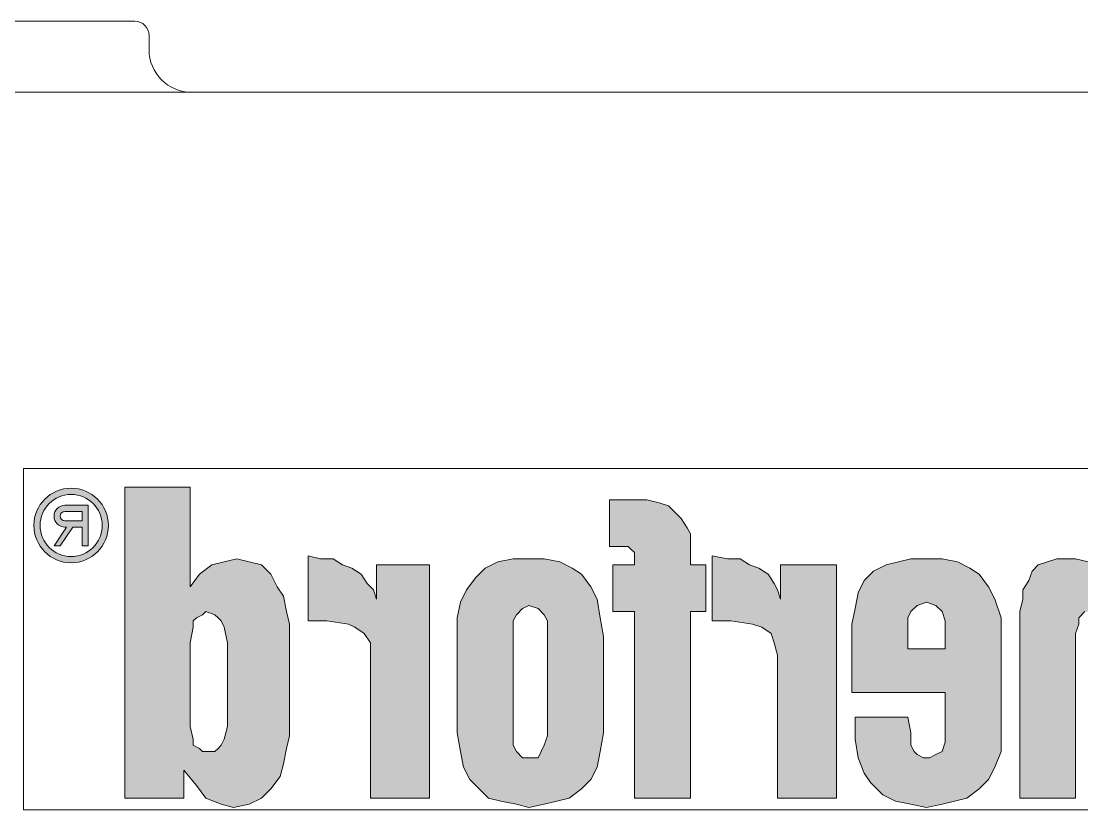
# Model space of a CAD drawing. Header units: millimetres. Extents: x 100 to 940, y 100 to 694.
# Drawn here: x 524.62 to 525.32, y 548.377 to 548.897 of the extents above; entities that cross this region are included whole.
import ezdxf

# ---------------------------------------------------------------- set-up
doc = ezdxf.new("R2010")
doc.units = ezdxf.units.MM
doc.layers.add('contorno', color=1, linetype='Continuous', lineweight=9)
doc.layers.add('HACHURA', color=1, linetype='Continuous', lineweight=18)

# ---------------------------------------------------------------- blocks, each defined once
blk = doc.blocks.new('CARCAÇA INTERMEDIÁRIA WHT 40')
at = {"layer": 'HACHURA'}
h = blk.add_hatch(color=256, dxfattribs=at)
h.paths.add_polyline_path([(-246.5896384235219, 9103.289092759358), (-246.5896384235219, 9096.293881285914), (-247.2454394991569, 9097.168282720097), (-248.1198409333375, 9097.824083795731), (-249.8686438016978, 9098.26128451282), (-251.6174466700585, 9097.824083795731), (-252.2732477456935, 9097.168282720097), (-252.710448462784, 9096.293881285914), (-253.1476491798741, 9095.63808021028), (-253.366249538419, 9094.545078417555), (-253.5848498969642, 9093.670676983376), (-253.5848498969642, 9085.801064075753), (-253.366249538419, 9084.92666264157), (-253.1476491798741, 9083.833660848846), (-252.9290488213289, 9082.959259414667), (-252.2732477456935, 9082.084857980484), (-251.6174466700585, 9081.42905690485), (-250.7430452358781, 9080.99185618776), (-249.650043443153, 9080.773255829215), (-248.7756420089725, 9080.99185618776), (-247.6826402162474, 9081.42905690485), (-247.026839140612, 9082.303458339029), (-246.1524377064318, 9083.396460131757), (-246.1524377064318, 9081.42905690485), (-241.9990308940754, 9081.42905690485), (-241.9990308940754, 9103.289092759358)])
h.paths.add_polyline_path([(-246.8082387820668, 9085.582463717208), (-246.8082387820668, 9085.145263000115), (-247.2454394991569, 9084.92666264157), (-247.4640398577021, 9084.708062283025), (-248.3384412918824, 9084.708062283025), (-248.7756420089725, 9085.145263000115), (-248.9942423675176, 9085.582463717208), (-249.2128427260625, 9086.456865151387), (-249.2128427260625, 9092.359074832104), (-248.9942423675176, 9093.452076624828), (-248.7756420089725, 9093.889277341921), (-248.3384412918824, 9094.32647805901), (-247.6826402162474, 9094.545078417555), (-247.4640398577021, 9094.32647805901), (-247.026839140612, 9094.107877700462), (-246.8082387820668, 9093.889277341921), (-246.8082387820668, 9093.452076624828), (-246.5896384235219, 9092.359074832104), (-246.5896384235219, 9086.456865151387)], flags=16)
h = blk.add_hatch(color=256, dxfattribs=at)
edge = h.paths.add_edge_path()
edge.add_arc((-238.216422082816, 9100.603731218136), 2.623200000000016, 191.4591559026206, 532.0768008666851)
edge.add_arc((-238.216422082816, 9100.603731218136), 2.623200000000015, 172.0768008666851, 191.4591559026206)
edge = h.paths.add_edge_path(flags=16)
edge.add_arc((-238.216422082816, 9100.603731218136), 2.185714285714311, -187.9231991333196, 11.459155902614327, ccw=False)
edge.add_arc((-238.216422082816, 9100.603731218136), 2.185714285714268, 11.459155902614327, 172.0768008666805, ccw=False)
for points in [[(-305.1745345136007, 9095.419479851735), (-305.1745345136007, 9096.075280927369), (-305.6117352306909, 9096.731082003007), (-305.8303355892357, 9097.386883078641), (-306.2675363063259, 9097.824083795731), (-307.5791384575962, 9098.26128451282), (-308.8907406088668, 9098.26128451282), (-309.765142043047, 9098.042684154276), (-311.2953445528625, 9096.512481644462), (-311.2953445528625, 9102.196090966634), (-315.0115506481288, 9102.196090966634), (-315.0115506481288, 9081.42905690485), (-311.2953445528625, 9081.42905690485), (-311.2953445528625, 9092.796275549194), (-311.0767441943176, 9093.452076624828), (-310.6395434772272, 9094.32647805901), (-309.9837424015922, 9094.545078417555), (-309.5465416845021, 9094.545078417555), (-309.1093409674117, 9094.107877700462), (-309.1093409674117, 9093.670676983376), (-308.8907406088668, 9093.014875907738), (-308.8907406088668, 9081.42905690485), (-304.9559341550556, 9081.42905690485), (-304.9559341550556, 9094.545078417555)], [(-276.3192871856516, 9094.545078417555), (-276.3192871856516, 9097.824083795731), (-277.8494896954668, 9097.824083795731), (-277.8494896954668, 9098.69848522991), (-277.4122889783767, 9099.135685947), (-276.1006868271061, 9099.135685947), (-276.1006868271061, 9102.414691325175), (-278.723891129647, 9102.414691325175), (-279.5982925638272, 9102.196090966634), (-280.2540936394625, 9101.97749060809), (-281.1284950736427, 9101.103089173906), (-281.5656957907328, 9100.447288098272), (-281.784296149278, 9100.010087381183), (-281.784296149278, 9097.824083795731), (-282.8772979420035, 9097.824083795731), (-282.8772979420035, 9094.545078417555), (-281.784296149278, 9094.545078417555), (-281.784296149278, 9081.42905690485), (-277.8494896954668, 9081.42905690485), (-277.8494896954668, 9094.545078417555)], [(-287.9051061885401, 9081.42905690485), (-287.9051061885401, 9091.484673397925), (-287.6865058299949, 9092.359074832104), (-287.46790547145, 9093.014875907738), (-286.8121043958147, 9093.452076624828), (-286.1563033201793, 9093.670676983376), (-284.6261008103638, 9093.889277341921), (-283.3144986590935, 9093.889277341921), (-283.3144986590935, 9098.479884871365), (-284.407500451819, 9098.26128451282), (-285.2819018859992, 9098.26128451282), (-285.9377029616344, 9097.824083795731), (-286.5935040372694, 9097.605483437186), (-287.2493051129048, 9097.168282720097), (-287.6865058299949, 9096.512481644462), (-287.9051061885401, 9096.075280927369), (-288.123706547085, 9095.419479851735), (-288.123706547085, 9097.824083795731), (-292.0585130008965, 9097.824083795731), (-292.0585130008965, 9081.42905690485)], [(-258.8312585020457, 9093.014875907738), (-258.1754574264107, 9093.452076624828), (-257.7382567093206, 9093.670676983376), (-256.2080541995051, 9093.889277341921), (-254.8964520482345, 9093.889277341921), (-254.8964520482345, 9098.479884871365), (-255.7708534824147, 9098.26128451282), (-256.6452549165952, 9098.26128451282), (-257.3010559922302, 9097.824083795731), (-257.9568570678655, 9097.605483437186), (-258.6126581435008, 9097.168282720097), (-259.0498588605909, 9096.512481644462), (-259.487059577681, 9096.075280927369), (-259.7056599362262, 9095.419479851735), (-259.7056599362262, 9097.824083795731), (-263.4218660314922, 9097.824083795731), (-263.4218660314922, 9081.42905690485), (-259.2684592191361, 9081.42905690485), (-259.2684592191361, 9092.359074832104)]]:
    blk.add_hatch(color=256, dxfattribs=at).paths.add_polyline_path(points)
h = blk.add_hatch(color=256, dxfattribs=at)
edge = h.paths.add_edge_path()
edge.add_line((-238.9815233377239, 9099.182828887595), (-238.9815233377239, 9100.494431038866))
edge.add_line((-238.9815233377239, 9100.494431038864), (-238.3257222620886, 9100.494431038864))
edge.add_line((-238.3257222620886, 9100.494431038864), (-237.4513208279084, 9099.182828887593))
edge.add_line((-237.4513208279084, 9099.182828887595), (-237.0141201108183, 9099.182828887595))
edge.add_line((-237.0141201108183, 9099.182828887595), (-237.8885215449985, 9100.494431038866))
edge.add_line((-237.8885215449985, 9100.494431038864), (-237.7792213657262, 9100.494431038864))
edge.add_arc((-237.7792213657259, 9101.25953229377), 0.7651012549077547, 270, 450)
edge.add_line((-237.7792213657259, 9102.02463354868), (-239.4187240548137, 9102.02463354868))
edge.add_line((-239.418724054814, 9102.02463354868), (-239.418724054814, 9099.182828887595))
edge.add_line((-239.418724054814, 9099.182828887595), (-238.981523337724, 9099.182828887595))
edge = h.paths.add_edge_path(flags=16)
edge.add_line((-238.9815233377239, 9101.587147834394), (-237.7792213657262, 9101.587147834394))
edge.add_arc((-237.7792213657259, 9101.25953229377), 0.3276155406220954, -90, 90, ccw=False)
edge.add_line((-237.7792213657259, 9100.93191675315), (-238.9815233377239, 9100.93191675315))
edge.add_line((-238.9815233377239, 9100.93191675315), (-238.9815233377239, 9101.587147834394))
h = blk.add_hatch(color=256, dxfattribs=at)
h.paths.add_polyline_path([(-293.1515147936216, 9088.861469095384), (-293.1515147936216, 9093.670676983376), (-293.588715510712, 9095.856680568824), (-294.0259162278021, 9096.731082003007), (-294.6817173034371, 9097.386883078641), (-295.5561187376176, 9097.824083795731), (-297.304921605978, 9098.26128451282), (-299.4909251914289, 9098.26128451282), (-300.5839269841542, 9098.042684154276), (-301.4583284183345, 9097.605483437186), (-302.1141294939698, 9097.168282720097), (-302.7699305696048, 9096.293881285914), (-303.2071312866948, 9095.419479851735), (-303.6443320037853, 9094.107877700462), (-303.6443320037853, 9084.708062283025), (-303.2071312866948, 9083.615060490301), (-302.7699305696048, 9082.740659056122), (-302.1141294939698, 9082.084857980484), (-301.2397280597892, 9081.42905690485), (-299.4909251914289, 9080.99185618776), (-298.3979233987034, 9080.773255829215), (-296.2119198132526, 9081.210456546305), (-295.3375183790724, 9081.647657263395), (-294.4631169448922, 9082.522058697577), (-294.0259162278021, 9083.177859773212), (-293.588715510712, 9084.270861565936), (-293.3701151521668, 9085.582463717208), (-293.3701151521668, 9087.112666227022), (-297.0863212474331, 9087.112666227022), (-297.304921605978, 9086.019664434298), (-297.304921605978, 9085.145263000115), (-297.5235219645232, 9084.708062283025), (-297.7421223230681, 9084.48946192448), (-298.1793230401582, 9084.270861565936), (-298.6165237572486, 9084.270861565936), (-299.4909251914289, 9084.708062283025), (-299.7095255499737, 9085.363863358663), (-299.7095255499737, 9088.861469095384)])
h.paths.add_polyline_path([(-299.7095255499737, 9093.889277341921), (-299.4909251914289, 9094.545078417555), (-299.0537244743388, 9094.982279134645), (-298.3979233987034, 9095.20087949319), (-297.7421223230681, 9094.982279134645), (-297.304921605978, 9094.545078417555), (-297.0863212474331, 9094.107877700462), (-297.0863212474331, 9091.921874115014), (-299.7095255499737, 9091.921874115014)], flags=16)
h = blk.add_hatch(color=256, dxfattribs=at)
h.paths.add_polyline_path([(-265.607869616943, 9095.20087949319), (-266.0450703340331, 9096.075280927369), (-266.7008714096685, 9096.949682361552), (-267.3566724853035, 9097.605483437186), (-268.2310739194839, 9098.042684154276), (-269.3240757122094, 9098.26128451282), (-271.5100792976599, 9098.26128451282), (-272.6030810903853, 9098.042684154276), (-273.4774825245655, 9097.605483437186), (-274.1332836002008, 9097.168282720097), (-274.7890846758358, 9096.293881285914), (-275.2262853929259, 9095.419479851735), (-275.663486110016, 9092.796275549194), (-275.663486110016, 9086.019664434298), (-275.4448857514711, 9084.708062283025), (-275.2262853929259, 9083.615060490301), (-274.7890846758358, 9082.740659056122), (-274.1332836002008, 9082.084857980484), (-273.2588821660206, 9081.42905690485), (-271.5100792976599, 9080.99185618776), (-270.4170775049345, 9080.773255829215), (-269.5426760707543, 9080.99185618776), (-268.4496742780289, 9081.210456546305), (-267.5752728438487, 9081.42905690485), (-266.2636706925783, 9082.740659056122), (-265.826469975488, 9083.615060490301), (-265.607869616943, 9084.708062283025), (-265.3892692583979, 9086.019664434298), (-265.3892692583979, 9094.107877700462)])
h.paths.add_polyline_path([(-269.5426760707543, 9084.708062283025), (-269.9798767878444, 9084.270861565936), (-271.0728785805697, 9084.270861565936), (-271.5100792976599, 9085.145263000115), (-271.7286796562051, 9085.801064075753), (-271.7286796562051, 9093.889277341921), (-271.5100792976599, 9094.32647805901), (-271.0728785805697, 9094.7636787761), (-270.4170775049345, 9094.982279134645), (-269.9798767878444, 9094.7636787761), (-269.5426760707543, 9094.32647805901), (-269.3240757122094, 9093.889277341921), (-269.3240757122094, 9085.145263000115)], flags=16)
at = {"layer": 'contorno'}
for p, q in [((-242.6991018697043, 9136.06903524635), (-164.6991018697041, 9136.06903524635)), ((-243.6991018697042, 9135.06903524635), (-243.6991018697042, 9134.06903524635)), ((-150.6991018697044, 9131.06903524635), (-404.3745465493676, 9131.06903524635))]:
    blk.add_line(p, q, dxfattribs=at)
blk.add_lwpolyline([(-367.1991018697044, 9104.60746400492), (-234.8562447268473, 9104.60746400492), (-234.8562447268473, 9080.60746400492), (-367.1991018697044, 9080.60746400492)], close=True, dxfattribs=at)
for centre, radius, start, end in [((-242.6991018697042, 9135.06903524635), 1, 90, 180), ((-246.6991018697042, 9134.06903524635), 3, 270, 0)]:
    blk.add_arc(centre, radius, start, end, dxfattribs=at)
at = {"layer": 'HACHURA'}
for p, q in [((-239.418724054814, 9102.02463354868), (-239.418724054814, 9099.182828887595)), ((-239.418724054814, 9102.02463354868), (-237.7792213657259, 9102.02463354868)), ((-238.9815233377239, 9100.93191675315), (-238.9815233377239, 9101.587147834394)), ((-238.9815233377239, 9101.587147834394), (-237.7792213657259, 9101.587147834394)), ((-238.9815233377239, 9100.93191675315), (-237.7792213657259, 9100.93191675315)), ((-238.9815233377239, 9100.494431038864), (-238.3257222620886, 9100.494431038864)), ((-238.9815233377239, 9099.182828887595), (-238.9815233377239, 9100.494431038864)), ((-238.3257222620886, 9100.494431038864), (-237.4513208279084, 9099.182828887595)), ((-237.8885215449985, 9100.494431038864), (-237.0141201108183, 9099.182828887595)), ((-237.8885215449985, 9100.494431038864), (-237.7792213657259, 9100.494431038864)), ((-239.418724054814, 9099.182828887595), (-238.9815233377239, 9099.182828887595)), ((-237.4513208279084, 9099.182828887595), (-237.0141201108183, 9099.182828887595))]:
    blk.add_line(p, q, dxfattribs=at)
for points in [[(-241.9990308940754, 9081.42905690485), (-241.9990308940754, 9103.289092759358), (-246.5896384235219, 9103.289092759358), (-246.5896384235219, 9096.293881285914), (-247.2454394991569, 9097.168282720097), (-248.1198409333375, 9097.824083795731), (-248.9942423675176, 9098.042684154276), (-249.8686438016978, 9098.26128451282), (-250.7430452358781, 9098.042684154276), (-251.6174466700585, 9097.824083795731), (-252.2732477456936, 9097.168282720097), (-252.710448462784, 9096.293881285914), (-253.1476491798741, 9095.63808021028), (-253.366249538419, 9094.545078417555), (-253.5848498969642, 9093.670676983376), (-253.5848498969642, 9092.577675190649), (-253.5848498969642, 9086.894065868477), (-253.5848498969642, 9085.801064075753), (-253.366249538419, 9084.92666264157), (-253.1476491798741, 9083.833660848846), (-252.9290488213289, 9082.959259414667), (-252.2732477456936, 9082.084857980484), (-251.6174466700585, 9081.42905690485), (-250.7430452358781, 9080.99185618776), (-249.6500434431529, 9080.773255829215), (-248.7756420089725, 9080.99185618776), (-247.6826402162474, 9081.42905690485), (-247.026839140612, 9082.303458339029), (-246.1524377064318, 9083.396460131757), (-246.1524377064318, 9081.42905690485), (-241.9990308940754, 9081.42905690485), (-241.9990308940754, 9081.42905690485)], [(-309.765142043047, 9098.042684154276), (-308.8907406088668, 9098.26128451282), (-308.2349395332315, 9098.26128451282), (-307.5791384575962, 9098.26128451282), (-306.9233373819612, 9098.042684154276), (-306.2675363063259, 9097.824083795731), (-305.8303355892357, 9097.386883078641), (-305.6117352306909, 9096.731082003007), (-305.1745345136008, 9096.075280927369), (-305.1745345136008, 9095.419479851735), (-304.9559341550556, 9094.545078417555), (-304.9559341550556, 9081.42905690485), (-308.8907406088668, 9081.42905690485), (-308.8907406088668, 9093.014875907738), (-309.1093409674117, 9093.670676983376), (-309.1093409674117, 9094.107877700462), (-309.5465416845021, 9094.545078417555)], [(-281.784296149278, 9081.42905690485), (-281.784296149278, 9094.545078417555), (-282.8772979420035, 9094.545078417555), (-282.8772979420035, 9097.824083795731), (-281.784296149278, 9097.824083795731), (-281.784296149278, 9099.354286305548), (-281.784296149278, 9100.010087381183), (-281.5656957907328, 9100.447288098272), (-281.1284950736427, 9101.103089173906), (-280.6912943565526, 9101.540289890996), (-280.2540936394625, 9101.97749060809), (-279.5982925638272, 9102.196090966634), (-278.723891129647, 9102.414691325175), (-277.8494896954668, 9102.414691325175), (-276.1006868271061, 9102.414691325175), (-276.1006868271061, 9099.135685947), (-276.9750882612863, 9099.135685947), (-277.4122889783767, 9099.135685947), (-277.6308893369219, 9098.917085588455), (-277.8494896954668, 9098.69848522991), (-277.8494896954668, 9098.479884871365), (-277.8494896954668, 9097.824083795731), (-276.3192871856516, 9097.824083795731), (-276.3192871856516, 9094.545078417555), (-277.8494896954668, 9094.545078417555), (-277.8494896954668, 9081.42905690485), (-281.784296149278, 9081.42905690485), (-281.784296149278, 9081.42905690485)], [(-293.1515147936216, 9088.861469095384), (-299.7095255499738, 9088.861469095384), (-299.7095255499738, 9086.019664434298), (-299.7095255499738, 9085.363863358663), (-299.4909251914289, 9084.708062283025), (-299.0537244743387, 9084.48946192448), (-298.6165237572486, 9084.270861565936), (-298.1793230401582, 9084.270861565936), (-297.7421223230681, 9084.48946192448), (-297.5235219645232, 9084.708062283025), (-297.304921605978, 9085.145263000115), (-297.304921605978, 9086.019664434298), (-297.0863212474331, 9087.112666227022), (-293.3701151521668, 9087.112666227022), (-293.3701151521668, 9085.582463717208), (-293.588715510712, 9084.270861565936), (-294.0259162278021, 9083.177859773212), (-294.4631169448922, 9082.522058697577), (-295.3375183790724, 9081.647657263395), (-296.2119198132526, 9081.210456546305), (-297.304921605978, 9080.99185618776), (-298.3979233987034, 9080.773255829215), (-299.4909251914289, 9080.99185618776), (-300.365326625609, 9081.210456546305), (-301.2397280597892, 9081.42905690485), (-302.1141294939698, 9082.084857980484), (-302.7699305696048, 9082.740659056122), (-303.2071312866948, 9083.615060490301), (-303.6443320037853, 9084.708062283025), (-303.6443320037853, 9086.019664434298), (-303.6443320037853, 9092.796275549194), (-303.6443320037853, 9094.107877700462), (-303.2071312866948, 9095.419479851735), (-302.7699305696048, 9096.293881285914), (-302.1141294939698, 9097.168282720097), (-301.4583284183345, 9097.605483437186), (-300.5839269841542, 9098.042684154276), (-299.4909251914289, 9098.26128451282), (-298.3979233987034, 9098.26128451282), (-297.304921605978, 9098.26128451282), (-296.4305201717978, 9098.042684154276), (-295.5561187376176, 9097.824083795731), (-294.6817173034371, 9097.386883078641), (-294.0259162278021, 9096.731082003007), (-293.588715510712, 9095.856680568824), (-293.3701151521668, 9094.7636787761), (-293.1515147936216, 9093.670676983376), (-293.1515147936216, 9088.861469095384), (-293.1515147936216, 9088.861469095384)], [(-292.0585130008965, 9097.824083795731), (-288.123706547085, 9097.824083795731), (-288.123706547085, 9095.419479851735), (-287.9051061885401, 9096.075280927369), (-287.6865058299949, 9096.512481644462), (-287.2493051129048, 9097.168282720097), (-286.5935040372694, 9097.605483437186), (-285.9377029616344, 9097.824083795731), (-285.2819018859992, 9098.26128451282), (-284.407500451819, 9098.26128451282), (-283.3144986590935, 9098.479884871365), (-283.3144986590935, 9093.889277341921), (-284.6261008103638, 9093.889277341921), (-286.1563033201793, 9093.670676983376), (-286.8121043958146, 9093.452076624828), (-287.46790547145, 9093.014875907738), (-287.6865058299949, 9092.359074832104), (-287.9051061885401, 9091.484673397925), (-287.9051061885401, 9081.42905690485), (-292.0585130008965, 9081.42905690485), (-292.0585130008965, 9097.824083795731), (-292.0585130008965, 9097.824083795731)], [(-275.663486110016, 9086.019664434298), (-275.663486110016, 9092.796275549194), (-275.4448857514711, 9094.107877700462), (-275.2262853929259, 9095.419479851735), (-274.7890846758358, 9096.293881285914), (-274.1332836002008, 9097.168282720097), (-273.4774825245655, 9097.605483437186), (-272.6030810903853, 9098.042684154276), (-271.5100792976598, 9098.26128451282), (-270.4170775049345, 9098.26128451282), (-269.3240757122094, 9098.26128451282), (-268.2310739194839, 9098.042684154276), (-267.3566724853035, 9097.605483437186), (-266.7008714096684, 9096.949682361552), (-266.0450703340331, 9096.075280927369), (-265.607869616943, 9095.20087949319), (-265.3892692583979, 9094.107877700462), (-265.3892692583979, 9092.796275549194), (-265.3892692583979, 9086.019664434298), (-265.607869616943, 9084.708062283025), (-265.826469975488, 9083.615060490301), (-266.2636706925784, 9082.740659056122), (-266.9194717682133, 9082.084857980484), (-267.5752728438487, 9081.42905690485), (-268.4496742780289, 9081.210456546305), (-269.5426760707543, 9080.99185618776), (-270.4170775049345, 9080.773255829215), (-271.5100792976598, 9080.99185618776), (-272.3844807318401, 9081.210456546305), (-273.2588821660206, 9081.42905690485), (-274.1332836002008, 9082.084857980484), (-274.7890846758358, 9082.740659056122), (-275.2262853929259, 9083.615060490301), (-275.4448857514711, 9084.708062283025), (-275.663486110016, 9086.019664434298), (-275.663486110016, 9086.019664434298)], [(-263.4218660314922, 9097.824083795731), (-259.7056599362262, 9097.824083795731), (-259.7056599362262, 9095.419479851735), (-259.487059577681, 9096.075280927369), (-259.0498588605909, 9096.512481644462), (-258.6126581435008, 9097.168282720097), (-257.9568570678655, 9097.605483437186), (-257.3010559922302, 9097.824083795731), (-256.6452549165952, 9098.26128451282), (-255.7708534824147, 9098.26128451282), (-254.8964520482345, 9098.479884871365), (-254.8964520482345, 9093.889277341921), (-256.2080541995051, 9093.889277341921), (-257.7382567093206, 9093.670676983376), (-258.1754574264107, 9093.452076624828), (-258.8312585020457, 9093.014875907738), (-259.2684592191361, 9092.359074832104), (-259.2684592191361, 9091.484673397925), (-259.2684592191361, 9081.42905690485), (-263.4218660314922, 9081.42905690485), (-263.4218660314922, 9097.824083795731), (-263.4218660314922, 9097.824083795731)], [(-299.7095255499738, 9091.921874115014), (-297.0863212474331, 9091.921874115014), (-297.0863212474331, 9093.670676983376), (-297.0863212474331, 9094.107877700462), (-297.304921605978, 9094.545078417555), (-297.7421223230681, 9094.982279134645), (-298.3979233987034, 9095.20087949319), (-299.0537244743387, 9094.982279134645), (-299.4909251914289, 9094.545078417555), (-299.7095255499738, 9093.889277341921), (-299.7095255499738, 9093.014875907738), (-299.7095255499738, 9091.921874115014), (-299.7095255499738, 9091.921874115014)], [(-271.7286796562051, 9093.014875907738), (-271.7286796562051, 9085.801064075753), (-271.5100792976598, 9085.145263000115), (-271.291478939115, 9084.708062283025), (-271.0728785805698, 9084.270861565936), (-270.4170775049345, 9084.270861565936), (-269.9798767878444, 9084.270861565936), (-269.5426760707543, 9084.708062283025), (-269.3240757122094, 9085.145263000115), (-269.3240757122094, 9085.801064075753), (-269.3240757122094, 9093.014875907738), (-269.3240757122094, 9093.889277341921), (-269.5426760707543, 9094.32647805901), (-269.9798767878444, 9094.7636787761), (-270.4170775049345, 9094.982279134645), (-271.0728785805698, 9094.7636787761), (-271.5100792976598, 9094.32647805901), (-271.7286796562051, 9093.889277341921), (-271.7286796562051, 9093.014875907738), (-271.7286796562051, 9093.014875907738)], [(-249.2128427260625, 9091.484673397925), (-249.2128427260625, 9092.359074832104), (-248.9942423675176, 9093.452076624828), (-248.7756420089725, 9093.889277341921), (-248.5570416504275, 9094.107877700462), (-248.3384412918824, 9094.32647805901), (-247.6826402162474, 9094.545078417555), (-247.4640398577021, 9094.32647805901), (-247.026839140612, 9094.107877700462), (-246.8082387820668, 9093.889277341921), (-246.8082387820668, 9093.452076624828), (-246.5896384235219, 9092.359074832104), (-246.5896384235219, 9091.26607303938), (-246.5896384235219, 9087.549866944111), (-246.5896384235219, 9086.456865151387), (-246.8082387820668, 9085.582463717208), (-246.8082387820668, 9085.145263000115), (-247.2454394991569, 9084.92666264157), (-247.4640398577021, 9084.708062283025), (-247.9012405747922, 9084.708062283025), (-248.3384412918824, 9084.708062283025), (-248.5570416504275, 9084.92666264157), (-248.7756420089725, 9085.145263000115), (-248.9942423675176, 9085.582463717208), (-249.2128427260625, 9086.456865151387), (-249.2128427260625, 9087.331266585566), (-249.2128427260625, 9091.484673397925), (-249.2128427260625, 9091.484673397925)]]:
    blk.add_lwpolyline(points, dxfattribs=at)
for radius in [2.6232, 2.185714285714286]:
    blk.add_circle((-238.216422082816, 9100.603731218136), radius, dxfattribs=at)
for radius in [0.7651012549077547, 0.3276155406220405]:
    blk.add_arc((-237.7792213657259, 9101.25953229377), radius, 270, 90, dxfattribs=at)

msp = doc.modelspace()

# ---------------------------------------------------------------- block references
at = {"layer": 'contorno', "xscale": -0.009375000000000001, "yscale": 0.009375000000000001, "zscale": 0.009375000000000001}
msp.add_blockref('CARCAÇA INTERMEDIÁRIA WHT 40', (522.4200698050591, 463.2465914195019), dxfattribs=at)

doc.saveas('drawing.dxf')
